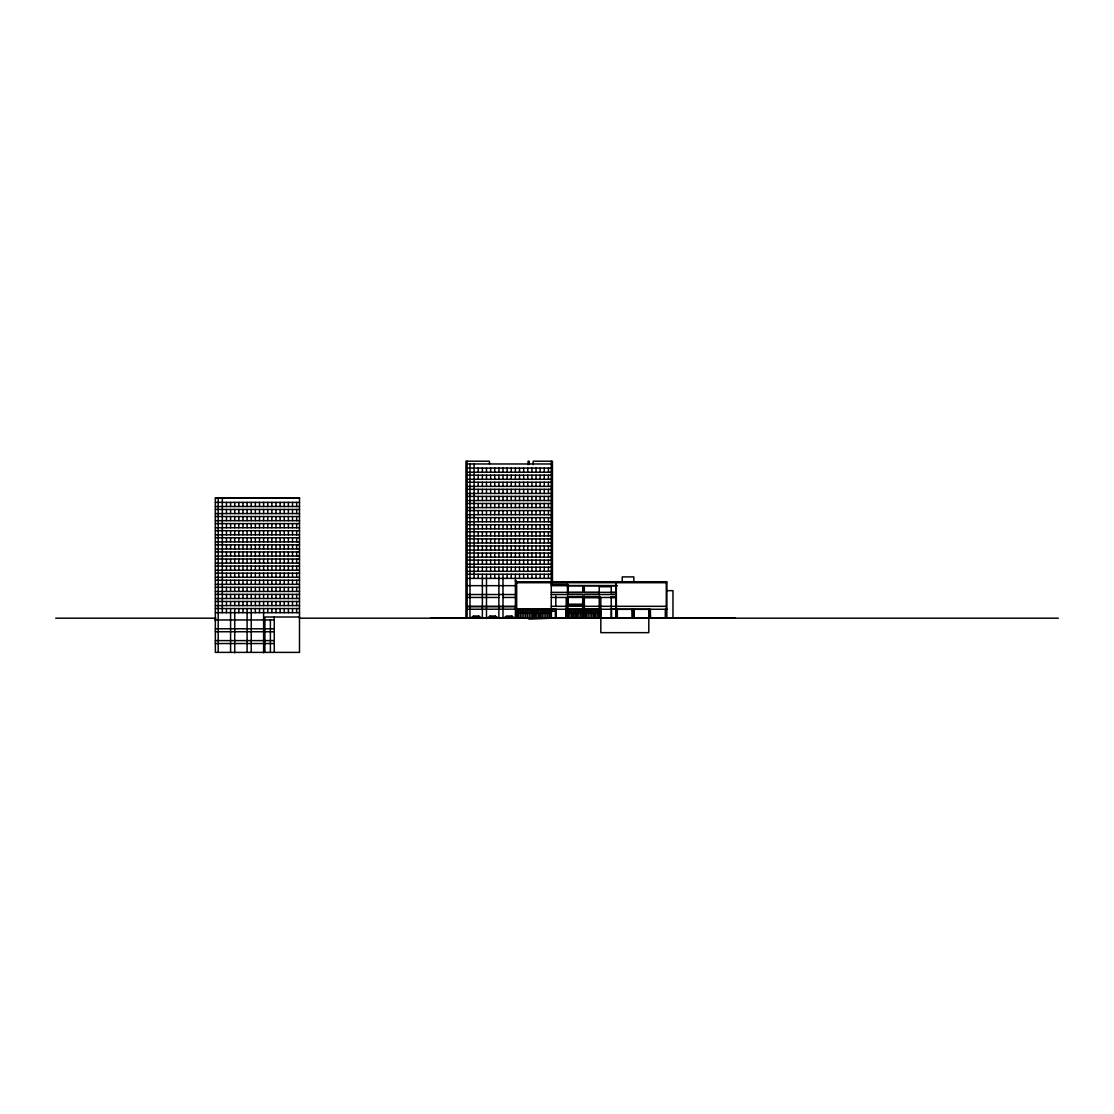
<?xml version="1.0" encoding="UTF-8"?>
<svg xmlns="http://www.w3.org/2000/svg" width="1114" height="1114" viewBox="0 0 1114 1114"><rect width="100%" height="100%" fill="white"/><g stroke="black" fill="none" stroke-linecap="round" stroke-linejoin="round"><path stroke-width="1.5" d="M502.999 618.103L506.257 616.529L512.134 616.529L515.392 618.103M481.262 617.908L501.718 617.908M528.83 619.078L554.758 618.103M467.128 463.967L551.277 463.967M467.128 468.089L551.277 468.089M467.128 472.225L551.277 472.225M467.128 475.177L551.277 475.177M467.128 479.298L551.277 479.298M467.128 482.251L551.277 482.251M467.128 486.386L551.277 486.386M467.128 489.325L551.277 489.325M467.128 493.46L551.277 493.46M467.128 496.412L551.277 496.412M215.35 498.25L299.499 498.25M467.128 500.534L551.277 500.534M215.35 502.386L299.499 502.386M467.128 503.486L551.277 503.486M215.35 506.508L299.499 506.508M467.128 507.608L551.277 507.608M215.35 509.46L299.499 509.46M467.128 510.56L551.277 510.56M215.35 513.582L299.499 513.582M467.128 514.696L551.277 514.696M215.35 516.534L299.499 516.534M467.128 517.634L551.277 517.634M215.35 520.67L299.499 520.67M467.128 521.77L551.277 521.77M215.35 523.608L299.499 523.608M467.128 524.722L551.277 524.722M215.35 527.744L299.499 527.744M467.128 528.844L551.277 528.844M215.35 530.696L299.499 530.696M467.128 531.796L551.277 531.796M215.35 534.817L299.499 534.817M467.128 535.931L551.277 535.931M215.35 537.77L299.499 537.77M467.128 538.87L551.277 538.87M215.35 541.905L299.499 541.905M467.128 543.005L551.277 543.005M215.35 544.843L299.499 544.843M467.128 545.957L551.277 545.957M215.35 548.979L299.499 548.979M467.128 550.079L551.277 550.079M215.35 551.931L299.499 551.931M467.128 553.031L551.277 553.031M215.35 556.053L299.499 556.053M467.128 557.153L551.277 557.153M215.35 559.005L299.499 559.005M467.128 560.105L551.277 560.105M215.35 563.127L299.499 563.127M467.128 564.241L551.277 564.241M215.35 566.079L299.499 566.079M467.128 567.179L551.277 567.179M215.35 570.215L299.499 570.215M467.128 571.315L551.277 571.315M215.35 573.153L299.499 573.153M467.128 574.267L551.277 574.267M215.35 577.289L299.499 577.289M467.128 578.389L551.277 578.389M215.35 580.241L299.499 580.241M515.392 580.756L516.172 580.756L516.172 582.719M516.673 582.719L666.478 582.719L666.478 581.731M215.35 584.363L299.499 584.363M551.277 584.363L567.987 584.363L567.987 585.672M615.764 585.574L567.792 585.574L567.792 592.578L582.733 592.551L582.733 585.741M466.585 585.672L515.392 585.672M551.277 585.672L617.337 585.741M567.68 586.061L567.875 592.509M599.248 586.73L611.238 586.73L611.238 593.344M215.35 587.315L299.499 587.315M666.868 590.657L672.967 590.657L672.967 618.186M215.35 591.45L299.499 591.45M551.277 592.356L615.764 592.356M599.248 592.551L584.307 592.551L584.307 585.741M611.725 592.551L615.764 592.551M215.35 594.389L299.499 594.389M467.128 594.514L515.392 594.514M551.277 594.514L615.764 594.514M567.792 596.672L600.028 596.672M611.043 596.672L615.764 596.672M467.128 597.466L498.877 597.466M502.999 597.466L515.392 597.466M551.277 597.466L615.764 597.466M567.792 597.536L566.218 597.536L566.218 618.186M582.733 597.536L600.822 597.536L600.822 632.655L648.794 632.655L648.794 609.33M610.778 597.536L615.764 597.536M567.68 597.856L567.875 606.113M582.831 597.856L582.622 604.303M215.35 598.524L299.499 598.524M215.35 601.476L299.499 601.476M567.792 604.345L582.733 604.345M215.35 605.598L299.499 605.598M582.901 606.113L567.583 606.308M467.128 606.308L515.392 606.308M551.277 606.308L666.283 606.308M467.128 606.698L515.392 606.698M215.35 608.55L299.499 608.55M516.673 609.066L549.703 609.066L549.703 618.186M567.792 609.066L600.293 609.066M610.514 609.066L617.337 609.066L617.337 618.186M467.128 609.261L555.789 609.066L555.789 618.186M551.876 609.261L555.009 609.261M555.789 609.261L666.868 609.261M551.876 609.455L555.009 609.455M615.764 609.33L650.367 609.33L650.367 618.186M666.868 609.33L665.309 609.33L665.309 618.186M516.562 609.65L518.33 609.65M533.077 609.65L534.845 609.65M566.316 609.65L566.107 617.713L567.875 617.713M599.137 609.65L600.906 609.65M615.652 609.65L617.421 609.65M632.167 609.65L633.936 609.65M648.682 609.65L648.891 617.713M650.256 609.65L650.451 617.713L648.682 617.713M598.942 610.444L584.585 610.444L584.585 618.103M215.35 612.672L299.499 612.672M518.525 613.285L532.882 613.285M535.04 613.285L549.397 613.285M568.07 613.285L582.427 613.285M584.585 613.285L598.942 613.285M495.619 616.237L489.742 616.237L489.742 618.103M299.499 617.003L264.895 617.003L264.895 652.386M516.562 617.713L518.33 617.713M533.077 617.713L534.845 617.713M549.592 617.713L551.36 617.713L551.36 611.266M582.622 617.713L584.39 617.713M599.137 617.713L600.906 617.713M611.043 617.713L617.421 617.713M632.167 617.713L633.936 617.713M430.923 618.103L735.268 618.103M55.7 618.186L215.838 618.186M299.387 618.186L1058.3 618.186M214.821 619.955L274.267 619.955M215.35 628.797L274.267 628.797M215.35 631.749L274.267 631.749M215.35 640.592L274.267 640.592M215.35 643.544L274.267 643.544M498.877 618.103L495.619 616.529L489.742 616.529L486.484 618.103L498.877 617.908L498.877 574.267M666.868 618.186L666.868 581.731L516.673 581.731L516.673 618.103M666.283 582.719L666.283 609.261M650.158 609.65L650.158 617.713M633.852 582.051L633.852 576.899L622.239 576.899L622.239 582.051M633.852 609.33L633.852 618.186M633.643 609.65L633.643 617.713M632.376 609.65L632.474 617.713M632.279 609.33L632.279 618.186M617.226 609.65L617.226 617.713M616.348 582.719L616.348 609.261M616.153 581.731L616.153 582.719M616.153 609.33L616.153 618.103M615.958 609.65L615.958 617.713M615.764 581.731L615.764 618.186M611.516 609.066L611.516 618.103M611.238 596.658L611.238 618.186M600.613 609.65L600.613 617.713M599.443 609.261L599.443 618.103M599.248 585.741L599.248 593.344M599.248 595.99L599.248 618.186M599.137 609.261L598.942 618.103M597.271 596.672L593.344 596.672M597.174 610.444L597.174 618.103M595.405 610.444L595.405 618.103M593.637 613.285L593.637 618.103L593.539 610.444M591.771 610.444L591.771 618.103M590.225 596.672L586.284 596.672M590.002 610.444L590.002 618.103M588.122 610.444L588.122 618.186M586.354 610.444L586.354 618.103M584.39 609.261L584.39 618.103L584.307 595.99M582.928 597.856L582.928 604.303M582.928 609.261L582.928 618.103M582.733 595.99L582.733 618.186M582.622 609.261L582.622 618.103M582.427 618.103L582.427 610.444L568.07 610.444L568.07 618.103M581.828 604.345L581.828 606.113M580.784 596.672L576.857 596.672M580.659 610.444L580.659 618.103M579.823 604.345L579.823 606.113M578.89 610.444L578.89 618.103M577.818 604.345L577.818 606.113M577.122 613.285L577.122 618.103M577.024 610.444L577.024 618.103M575.813 604.345L575.813 606.113M575.256 610.444L575.256 618.103M573.71 596.672L569.769 596.672M573.807 604.345L573.807 606.113M573.487 610.444L573.487 618.103M573.376 613.285L573.376 618.103M571.802 604.345L571.802 606.113M571.607 610.444L571.607 618.186M569.797 604.345L569.797 606.113M569.839 610.444L569.839 618.103M567.875 609.261L567.875 618.103L567.792 595.934M567.388 584.363L567.583 594.584M555.789 595.934L555.789 606.197M555.594 609.066L555.594 618.103M555.496 609.066L555.496 618.103M555.204 609.066L555.204 611.224L551.681 611.224L551.681 609.066M555.009 609.066L555.009 611.224M552.447 582.636L552.447 461.21L533.188 461.21L533.188 464.663M551.876 609.066L551.876 611.224M551.277 461.21L551.277 618.186M551.068 611.001L550.97 618.103M550.873 581.731L550.873 582.719M549.397 618.103L549.397 610.444L535.04 610.444L535.04 618.103M548.422 468.089L548.422 472.225M548.422 475.177L548.422 479.298M548.422 482.251L548.422 486.386M548.422 489.325L548.422 493.46M548.422 496.412L548.422 500.534M548.422 503.486L548.422 507.608M548.422 510.56L548.422 514.696M548.422 517.634L548.422 521.77M548.422 524.722L548.422 528.844M548.422 531.796L548.422 535.931M548.422 538.87L548.422 543.005M548.422 545.957L548.422 550.079M548.422 553.031L548.422 557.153M548.422 560.105L548.422 564.241M548.422 567.179L548.422 571.315M548.422 574.267L548.422 578.389M547.628 610.444L547.628 618.103M545.86 610.444L545.86 618.103M544.286 468.089L544.286 472.225M544.286 475.177L544.286 479.298M544.286 482.251L544.286 486.386M544.286 489.325L544.286 493.46M544.286 496.412L544.286 500.534M544.286 503.486L544.286 507.608M544.286 510.56L544.286 514.696M544.286 517.634L544.286 521.77M544.286 524.722L544.286 528.844M544.286 531.796L544.286 535.931M544.286 538.87L544.286 543.005M544.286 545.957L544.286 550.079M544.286 553.031L544.286 557.153M544.286 560.105L544.286 564.241M544.286 567.179L544.286 571.315M544.286 574.267L544.286 578.389M543.994 610.444L544.092 618.103M542.226 610.444L542.226 618.103M540.457 610.444L540.457 618.103M540.346 613.285L540.346 618.103M540.165 468.089L540.165 472.225M540.165 475.177L540.165 479.298M540.165 482.251L540.165 486.386M540.165 489.325L540.165 493.46M540.165 496.412L540.165 500.534M540.165 503.486L540.165 507.608M540.165 510.56L540.165 514.696M540.165 517.634L540.165 521.77M540.165 524.722L540.165 528.844M540.165 531.796L540.165 535.931M540.165 538.87L540.165 543.005M540.165 545.957L540.165 550.079M540.165 553.031L540.165 557.153M540.165 560.105L540.165 564.241M540.165 567.179L540.165 571.315M540.165 574.267L540.165 578.389M538.577 610.444L538.577 618.186M536.809 610.444L536.809 618.103M536.029 468.089L536.029 472.225M536.029 475.177L536.029 479.298M536.029 482.251L536.029 486.386M536.029 489.325L536.029 493.46M536.029 496.412L536.029 500.534M536.029 503.486L536.029 507.608M536.029 510.56L536.029 514.696M536.029 517.634L536.029 521.77M536.029 524.722L536.029 528.844M536.029 531.796L536.029 535.931M536.029 538.87L536.029 543.005M536.029 545.957L536.029 550.079M536.029 553.031L536.029 557.153M536.029 560.105L536.029 564.241M536.029 567.179L536.029 571.315M536.029 574.267L536.029 578.389M534.762 609.066L534.762 618.186M534.553 609.65L534.553 617.713M533.286 609.65L533.286 617.713M533.188 609.066L533.188 618.186M532.882 618.103L532.882 610.444L518.525 610.444L518.525 618.103M531.907 468.089L531.907 472.225M531.907 475.177L531.907 479.298M531.907 482.251L531.907 486.386M531.907 489.325L531.907 493.46M531.907 496.412L531.907 500.534M531.907 503.486L531.907 507.608M531.907 510.56L531.907 514.696M531.907 517.634L531.907 521.77M531.907 524.722L531.907 528.844M531.907 531.796L531.907 535.931M531.907 538.87L531.907 543.005M531.907 545.957L531.907 550.079M531.907 553.031L531.907 557.153M531.907 560.105L531.907 564.241M531.907 567.179L531.907 571.315M531.907 574.267L531.907 578.389M531.113 610.444L531.113 618.103M529.345 610.444L529.345 618.103M529.247 463.967L529.247 461.21L528.064 461.21L528.064 464.663M527.771 468.089L527.771 472.225M527.771 475.177L527.771 479.298M527.771 482.251L527.771 486.386M527.771 489.325L527.771 493.46M527.771 496.412L527.771 500.534M527.771 503.486L527.771 507.608M527.771 510.56L527.771 514.696M527.771 517.634L527.771 521.77M527.771 524.722L527.771 528.844M527.771 531.796L527.771 535.931M527.771 538.87L527.771 543.005M527.771 545.957L527.771 550.079M527.771 553.031L527.771 557.153M527.771 560.105L527.771 564.241M527.771 567.179L527.771 571.315M527.771 574.267L527.771 578.389M527.479 610.444L527.479 618.103M525.711 610.444L525.711 618.103M523.942 610.444L523.831 618.103M523.65 468.089L523.65 472.225M523.65 475.177L523.65 479.298M523.65 482.251L523.65 486.386M523.65 489.325L523.65 493.46M523.65 496.412L523.65 500.534M523.65 503.486L523.65 507.608M523.65 510.56L523.65 514.696M523.65 517.634L523.65 521.77M523.65 524.722L523.65 528.844M523.65 531.796L523.65 535.931M523.65 538.87L523.65 543.005M523.65 545.957L523.65 550.079M523.65 553.031L523.65 557.153M523.65 560.105L523.65 564.241M523.65 567.179L523.65 571.315M523.65 574.267L523.65 578.389M522.062 610.444L522.062 618.186M520.294 610.444L520.294 618.103M519.514 468.089L519.514 472.225M519.514 475.177L519.514 479.298M519.514 482.251L519.514 486.386M519.514 489.325L519.514 493.46M519.514 496.412L519.514 500.534M519.514 503.486L519.514 507.608M519.514 510.56L519.514 514.696M519.514 517.634L519.514 521.77M519.514 524.722L519.514 528.844M519.514 531.796L519.514 535.931M519.514 538.87L519.514 543.005M519.514 545.957L519.514 550.079M519.514 553.031L519.514 557.153M519.514 560.105L519.514 564.241M519.514 567.179L519.514 571.315M519.514 574.267L519.514 578.389M518.247 609.066L518.247 618.186M518.135 609.65L518.135 617.713M517.063 581.731L517.063 582.719M515.392 468.089L515.392 472.225M515.392 475.177L515.392 479.298M515.392 482.251L515.392 486.386M515.392 489.325L515.392 493.46M515.392 496.412L515.392 500.534M515.392 503.486L515.392 507.608M515.392 510.56L515.392 514.696M515.392 517.634L515.392 521.77M515.392 524.722L515.392 528.844M515.392 531.796L515.392 535.931M515.392 538.87L515.392 543.005M515.392 545.957L515.392 550.079M515.392 553.031L515.392 557.153M515.392 560.105L515.392 564.241M515.392 567.179L515.392 571.315M515.392 574.267L515.392 618.298M512.134 618.103L512.134 616.237L506.257 616.237L506.257 618.103M511.939 616.237L511.939 618.103M511.256 468.089L511.256 472.225M511.256 475.177L511.256 479.298M511.256 482.251L511.256 486.386M511.256 489.325L511.256 493.46M511.256 496.412L511.256 500.534M511.256 503.486L511.256 507.608M511.256 510.56L511.256 514.696M511.256 517.634L511.256 521.77M511.256 524.722L511.256 528.844M511.256 531.796L511.256 535.931M511.256 538.87L511.256 543.005M511.256 545.957L511.256 550.079M511.256 553.031L511.256 557.153M511.256 560.105L511.256 564.241M511.256 567.179L511.256 571.315M511.256 574.267L511.256 578.389M507.135 468.089L507.135 472.225M507.135 475.177L507.135 479.298M507.135 482.251L507.135 486.386M507.135 489.325L507.135 493.46M507.135 496.412L507.135 500.534M507.135 503.486L507.135 507.608M507.135 510.56L507.135 514.696M507.135 517.634L507.135 521.77M507.135 524.722L507.135 528.844M507.135 531.796L507.135 535.931M507.135 538.87L507.135 543.005M507.135 545.957L507.135 550.079M507.135 553.031L507.135 557.153M507.135 560.105L507.135 564.241M507.135 567.179L507.135 571.315M507.135 574.267L507.135 578.389M502.999 468.089L502.999 472.225M502.999 475.177L502.999 479.298M502.999 482.251L502.999 486.386M502.999 489.325L502.999 493.46M502.999 496.412L502.999 500.534M502.999 503.486L502.999 507.608M502.999 510.56L502.999 514.696M502.999 517.634L502.999 521.77M502.999 524.722L502.999 528.844M502.999 531.796L502.999 535.931M502.999 538.87L502.999 543.005M502.999 545.957L502.999 550.079M502.999 553.031L502.999 557.153M502.999 560.105L502.999 564.241M502.999 567.179L502.999 571.315M502.999 574.267L502.999 617.908M498.877 468.089L498.877 472.225M498.877 475.177L498.877 479.298M498.877 482.251L498.877 486.386M498.877 489.325L498.877 493.46M498.877 496.412L498.877 500.534M498.877 503.486L498.877 507.608M498.877 510.56L498.877 514.696M498.877 517.634L498.877 521.77M498.877 524.722L498.877 528.844M498.877 531.796L498.877 535.931M498.877 538.87L498.877 543.005M498.877 545.957L498.877 550.079M498.877 553.031L498.877 557.153M498.877 560.105L498.877 564.241M498.877 567.179L498.877 571.315M495.424 616.237L495.619 618.103M494.741 468.089L494.741 472.225M494.741 475.177L494.741 479.298M494.741 482.251L494.741 486.386M494.741 489.325L494.741 493.46M494.741 496.412L494.741 500.534M494.741 503.486L494.741 507.608M494.741 510.56L494.741 514.696M494.741 517.634L494.741 521.77M494.741 524.722L494.741 528.844M494.741 531.796L494.741 535.931M494.741 538.87L494.741 543.005M494.741 545.957L494.741 550.079M494.741 553.031L494.741 557.153M494.741 560.105L494.741 564.241M494.741 567.179L494.741 571.315M494.741 574.267L494.741 578.389M490.62 468.089L490.62 472.225M490.62 475.177L490.62 479.298M490.62 482.251L490.62 486.386M490.62 489.325L490.62 493.46M490.62 496.412L490.62 500.534M490.62 503.486L490.62 507.608M490.62 510.56L490.62 514.696M490.62 517.634L490.62 521.77M490.62 524.722L490.62 528.844M490.62 531.796L490.62 535.931M490.62 538.87L490.62 543.005M490.62 545.957L490.62 550.079M490.62 553.031L490.62 557.153M490.62 560.105L490.62 564.241M490.62 567.179L490.62 571.315M490.62 574.267L490.62 578.389M489.937 616.237L489.937 618.103M489.492 463.967L489.492 461.21L465.944 461.21L465.944 618.103M486.484 468.089L486.484 472.225M486.484 475.177L486.484 479.298M486.484 482.251L486.484 486.386M486.484 489.325L486.484 493.46M486.484 496.412L486.484 500.534M486.484 503.486L486.484 507.608M486.484 510.56L486.484 514.696M486.484 517.634L486.484 521.77M486.484 524.722L486.484 528.844M486.484 531.796L486.484 535.931M486.484 538.87L486.484 543.005M486.484 545.957L486.484 550.079M486.484 553.031L486.484 557.153M486.484 560.105L486.484 564.241M486.484 567.179L486.484 571.315M486.484 574.267L486.484 618.507M482.362 468.089L482.362 472.225M482.362 475.177L482.362 479.298M482.362 482.251L482.362 486.386M482.362 489.325L482.362 493.46M482.362 496.412L482.362 500.534M482.362 503.486L482.362 507.608M482.362 510.56L482.362 514.696M482.362 517.634L482.362 521.77M482.362 524.722L482.362 528.844M482.362 531.796L482.362 535.931M482.362 538.87L482.362 543.005M482.362 545.957L482.362 550.079M482.362 553.031L482.362 557.153M482.362 560.105L482.362 564.241M482.362 567.179L482.362 571.315M482.362 574.267L482.362 618.103L479.104 616.529L473.227 616.529L469.969 618.103L469.969 463.967M479.104 618.103L479.104 616.237L473.227 616.237L473.227 618.103M478.909 616.237L478.909 618.103M478.226 468.089L478.226 472.225M478.226 475.177L478.226 479.298M478.226 482.251L478.226 486.386M478.226 489.325L478.226 493.46M478.226 496.412L478.226 500.534M478.226 503.486L478.226 507.608M478.226 510.56L478.226 514.696M478.226 517.634L478.226 521.77M478.226 524.722L478.226 528.844M478.226 531.796L478.226 535.931M478.226 538.87L478.226 543.005M478.226 545.957L478.226 550.079M478.226 553.031L478.226 557.153M478.226 560.105L478.226 564.241M478.226 567.179L478.226 571.315M478.226 574.267L478.226 578.389M474.104 463.967L474.104 578.389M473.422 616.237L473.422 618.103M467.128 461.21L467.128 618.103M296.644 502.386L296.644 506.508M296.644 509.46L296.644 513.582M296.644 516.534L296.644 520.67M296.644 523.608L296.644 527.744M296.644 530.696L296.644 534.817M296.644 537.77L296.644 541.905M296.644 544.843L296.644 548.979M296.644 551.931L296.644 556.053M296.644 559.005L296.644 563.127M296.644 566.079L296.644 570.215M296.644 573.153L296.644 577.289M296.644 580.241L296.644 584.363M296.644 587.315L296.644 591.45M296.644 594.389L296.644 598.524M296.644 601.476L296.644 605.598M296.644 608.55L296.644 612.672M292.522 502.386L292.522 506.508M292.522 509.46L292.522 513.582M292.522 516.534L292.522 520.67M292.522 523.608L292.522 527.744M292.522 530.696L292.522 534.817M292.522 537.77L292.522 541.905M292.522 544.843L292.522 548.979M292.522 551.931L292.522 556.053M292.522 559.005L292.522 563.127M292.522 566.079L292.522 570.215M292.522 573.153L292.522 577.289M292.522 580.241L292.522 584.363M292.522 587.315L292.522 591.45M292.522 594.389L292.522 598.524M292.522 601.476L292.522 605.598M292.522 608.55L292.522 612.672M288.387 502.386L288.387 506.508M288.387 509.46L288.387 513.582M288.387 516.534L288.387 520.67M288.387 523.608L288.387 527.744M288.387 530.696L288.387 534.817M288.387 537.77L288.387 541.905M288.387 544.843L288.387 548.979M288.387 551.931L288.387 556.053M288.387 559.005L288.387 563.127M288.387 566.079L288.387 570.215M288.387 573.153L288.387 577.289M288.387 580.241L288.387 584.363M288.387 587.315L288.387 591.45M288.387 594.389L288.387 598.524M288.387 601.476L288.387 605.598M288.387 608.55L288.387 612.672M284.265 502.386L284.265 506.508M284.265 509.46L284.265 513.582M284.265 516.534L284.265 520.67M284.265 523.608L284.265 527.744M284.265 530.696L284.265 534.817M284.265 537.77L284.265 541.905M284.265 544.843L284.265 548.979M284.265 551.931L284.265 556.053M284.265 559.005L284.265 563.127M284.265 566.079L284.265 570.215M284.265 573.153L284.265 577.289M284.265 580.241L284.265 584.363M284.265 587.315L284.265 591.45M284.265 594.389L284.265 598.524M284.265 601.476L284.265 605.598M284.265 608.55L284.265 612.672M280.129 502.386L280.129 506.508M280.129 509.46L280.129 513.582M280.129 516.534L280.129 520.67M280.129 523.608L280.129 527.744M280.129 530.696L280.129 534.817M280.129 537.77L280.129 541.905M280.129 544.843L280.129 548.979M280.129 551.931L280.129 556.053M280.129 559.005L280.129 563.127M280.129 566.079L280.129 570.215M280.129 573.153L280.129 577.289M280.129 580.241L280.129 584.363M280.129 587.315L280.129 591.45M280.129 594.389L280.129 598.524M280.129 601.476L280.129 605.598M280.129 608.55L280.129 612.672M276.007 502.386L276.007 506.508M276.007 509.46L276.007 513.582M276.007 516.534L276.007 520.67M276.007 523.608L276.007 527.744M276.007 530.696L276.007 534.817M276.007 537.77L276.007 541.905M276.007 544.843L276.007 548.979M276.007 551.931L276.007 556.053M276.007 559.005L276.007 563.127M276.007 566.079L276.007 570.215M276.007 573.153L276.007 577.289M276.007 580.241L276.007 584.363M276.007 587.315L276.007 591.45M276.007 594.389L276.007 598.524M276.007 601.476L276.007 605.598M276.007 608.55L276.007 612.672M274.267 617.045L274.267 652.386M271.872 502.386L271.872 506.508M271.872 509.46L271.872 513.582M271.872 516.534L271.872 520.67M271.872 523.608L271.872 527.744M271.872 530.696L271.872 534.817M271.872 537.77L271.872 541.905M271.872 544.843L271.872 548.979M271.872 551.931L271.872 556.053M271.872 559.005L271.872 563.127M271.872 566.079L271.872 570.215M271.872 573.153L271.872 577.289M271.872 580.241L271.872 584.363M271.872 587.315L271.872 591.45M271.872 594.389L271.872 598.524M271.872 601.476L271.872 605.598M271.872 608.55L271.872 612.672M270.396 619.955L270.396 652.386M267.75 502.386L267.75 506.508M267.75 509.46L267.75 513.582M267.75 516.534L267.75 520.67M267.75 523.608L267.75 527.744M267.75 530.696L267.75 534.817M267.75 537.77L267.75 541.905M267.75 544.843L267.75 548.979M267.75 551.931L267.75 556.053M267.75 559.005L267.75 563.127M267.75 566.079L267.75 570.215M267.75 573.153L267.75 577.289M267.75 580.241L267.75 584.363M267.75 587.315L267.75 591.45M267.75 594.389L267.75 598.524M267.75 601.476L267.75 605.598M267.75 608.55L267.75 612.672M263.614 502.386L263.614 506.508M263.614 509.46L263.614 513.582M263.614 516.534L263.614 520.67M263.614 523.608L263.614 527.744M263.614 530.696L263.614 534.817M263.614 537.77L263.614 541.905M263.614 544.843L263.614 548.979M263.614 551.931L263.614 556.053M263.614 559.005L263.614 563.127M263.614 566.079L263.614 570.215M263.614 573.153L263.614 577.289M263.614 580.241L263.614 584.363M263.614 587.315L263.614 591.45M263.614 594.389L263.614 598.524M263.614 601.476L263.614 605.598M263.614 608.55L263.614 652.79M259.492 502.386L259.492 506.508M259.492 509.46L259.492 513.582M259.492 516.534L259.492 520.67M259.492 523.608L259.492 527.744M259.492 530.696L259.492 534.817M259.492 537.77L259.492 541.905M259.492 544.843L259.492 548.979M259.492 551.931L259.492 556.053M259.492 559.005L259.492 563.127M259.492 566.079L259.492 570.215M259.492 573.153L259.492 577.289M259.492 580.241L259.492 584.363M259.492 587.315L259.492 591.45M259.492 594.389L259.492 598.524M259.492 601.476L259.492 605.598M259.492 608.55L259.492 612.672M255.357 502.386L255.357 506.508M255.357 509.46L255.357 513.582M255.357 516.534L255.357 520.67M255.357 523.608L255.357 527.744M255.357 530.696L255.357 534.817M255.357 537.77L255.357 541.905M255.357 544.843L255.357 548.979M255.357 551.931L255.357 556.053M255.357 559.005L255.357 563.127M255.357 566.079L255.357 570.215M255.357 573.153L255.357 577.289M255.357 580.241L255.357 584.363M255.357 587.315L255.357 591.45M255.357 594.389L255.357 598.524M255.357 601.476L255.357 605.598M255.357 608.55L255.357 612.672M251.235 502.386L251.235 506.508M251.235 509.46L251.235 513.582M251.235 516.534L251.235 520.67M251.235 523.608L251.235 527.744M251.235 530.696L251.235 534.817M251.235 537.77L251.235 541.905M251.235 544.843L251.235 548.979M251.235 551.931L251.235 556.053M251.235 559.005L251.235 563.127M251.235 566.079L251.235 570.215M251.235 573.153L251.235 577.289M251.235 580.241L251.235 584.363M251.235 587.315L251.235 591.45M251.235 594.389L251.235 598.524M251.235 601.476L251.235 605.598M251.235 608.55L251.235 652.386M247.099 502.386L247.099 506.508M247.099 509.46L247.099 513.582M247.099 516.534L247.099 520.67M247.099 523.608L247.099 527.744M247.099 530.696L247.099 534.817M247.099 537.77L247.099 541.905M247.099 544.843L247.099 548.979M247.099 551.931L247.099 556.053M247.099 559.005L247.099 563.127M247.099 566.079L247.099 570.215M247.099 573.153L247.099 577.289M247.099 580.241L247.099 584.363M247.099 587.315L247.099 591.45M247.099 594.389L247.099 598.524M247.099 601.476L247.099 605.598M247.099 608.55L247.099 652.386M242.977 502.386L242.977 506.508M242.977 509.46L242.977 513.582M242.977 516.534L242.977 520.67M242.977 523.608L242.977 527.744M242.977 530.696L242.977 534.817M242.977 537.77L242.977 541.905M242.977 544.843L242.977 548.979M242.977 551.931L242.977 556.053M242.977 559.005L242.977 563.127M242.977 566.079L242.977 570.215M242.977 573.153L242.977 577.289M242.977 580.241L242.977 584.363M242.977 587.315L242.977 591.45M242.977 594.389L242.977 598.524M242.977 601.476L242.977 605.598M242.977 608.55L242.977 612.672M238.842 502.386L238.842 506.508M238.842 509.46L238.842 513.582M238.842 516.534L238.842 520.67M238.842 523.608L238.842 527.744M238.842 530.696L238.842 534.817M238.842 537.77L238.842 541.905M238.842 544.843L238.842 548.979M238.842 551.931L238.842 556.053M238.842 559.005L238.842 563.127M238.842 566.079L238.842 570.215M238.842 573.153L238.842 577.289M238.842 580.241L238.842 584.363M238.842 587.315L238.842 591.45M238.842 594.389L238.842 598.524M238.842 601.476L238.842 605.598M238.842 608.55L238.842 612.672M234.72 502.386L234.72 506.508M234.72 509.46L234.72 513.582M234.72 516.534L234.72 520.67M234.72 523.608L234.72 527.744M234.72 530.696L234.72 534.817M234.72 537.77L234.72 541.905M234.72 544.843L234.72 548.979M234.72 551.931L234.72 556.053M234.72 559.005L234.72 563.127M234.72 566.079L234.72 570.215M234.72 573.153L234.72 577.289M234.72 580.241L234.72 584.363M234.72 587.315L234.72 591.45M234.72 594.389L234.72 598.524M234.72 601.476L234.72 605.598M234.72 608.55L234.72 652.79M230.584 502.386L230.584 506.508M230.584 509.46L230.584 513.582M230.584 516.534L230.584 520.67M230.584 523.608L230.584 527.744M230.584 530.696L230.584 534.817M230.584 537.77L230.584 541.905M230.584 544.843L230.584 548.979M230.584 551.931L230.584 556.053M230.584 559.005L230.584 563.127M230.584 566.079L230.584 570.215M230.584 573.153L230.584 577.289M230.584 580.241L230.584 584.363M230.584 587.315L230.584 591.45M230.584 594.389L230.584 598.524M230.584 601.476L230.584 605.598M230.584 608.55L230.584 652.386M226.462 502.386L226.462 506.508M226.462 509.46L226.462 513.582M226.462 516.534L226.462 520.67M226.462 523.608L226.462 527.744M226.462 530.696L226.462 534.817M226.462 537.77L226.462 541.905M226.462 544.843L226.462 548.979M226.462 551.931L226.462 556.053M226.462 559.005L226.462 563.127M226.462 566.079L226.462 570.215M226.462 573.153L226.462 577.289M226.462 580.241L226.462 584.363M226.462 587.315L226.462 591.45M226.462 594.389L226.462 598.524M226.462 601.476L226.462 605.598M226.462 608.55L226.462 612.672M222.327 498.25L222.327 612.672M218.205 498.25L218.205 652.386M299.499 497.861L215.35 497.861L215.35 652.386L299.499 652.386L299.499 497.861"/></g></svg>
